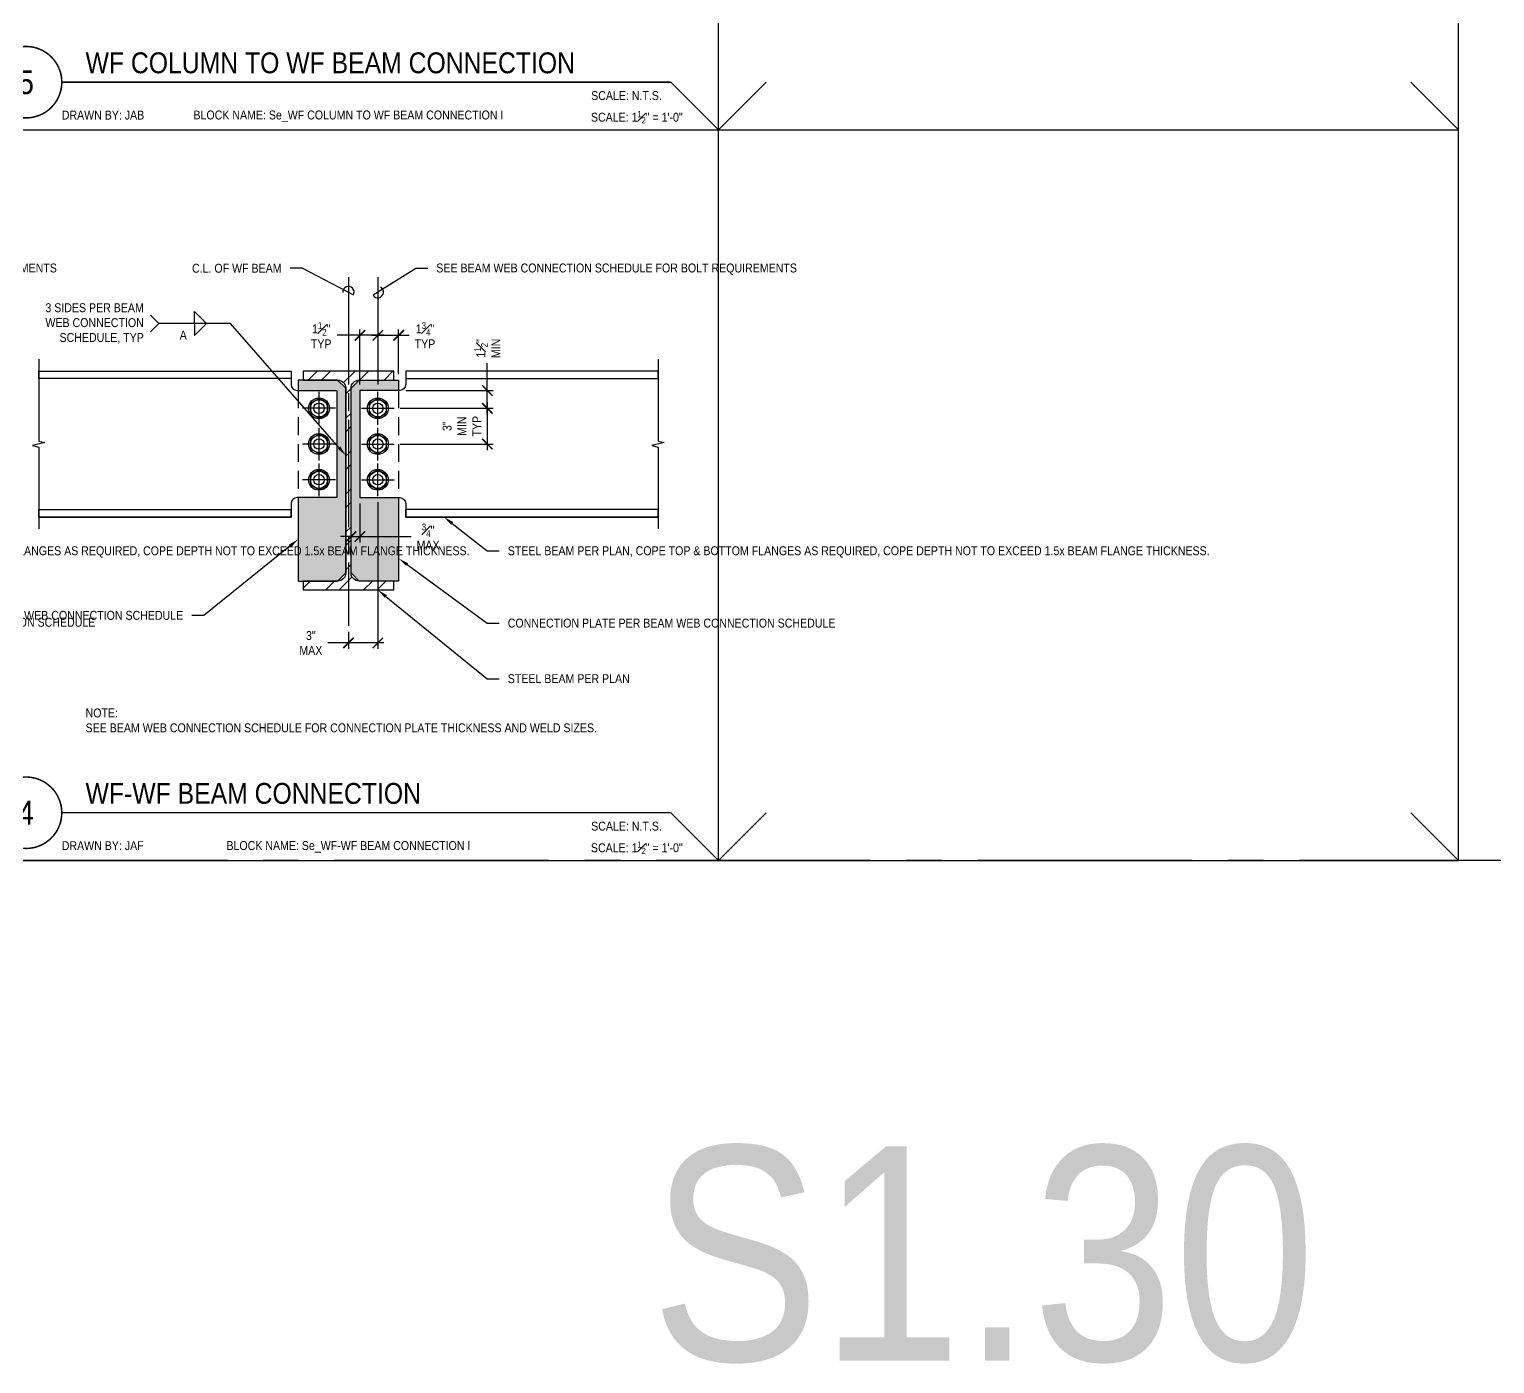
# Model space of a CAD drawing. Header units: inches. Extents: x -16404 to 14624, y -1591 to 16152.
# Drawn here: x 883.9 to 1006.9, y 11957.7 to 12069.8 of the extents above; entities that cross this region are included whole.
import ezdxf
from ezdxf import colors
from ezdxf.entities.mleader import LeaderData, LeaderLine
from ezdxf.enums import TextEntityAlignment as Align
from ezdxf.math import Vec2, Vec3

# ---------------------------------------------------------------- set-up
doc = ezdxf.new("R2010")
doc.units = ezdxf.units.IN
doc.header["$LTSCALE"] = 24
doc.header["$MEASUREMENT"] = 0
for name, pattern in [('CENTER2', [1.125, 0.75, -0.125, 0.125, -0.125]), ('CENTER4', [0.9975, 0.75, -0.06125, 0.125, -0.06125]), ('DASHED2', [0.375, 0.25, -0.125]), ('HIDDEN4', [0.09375, 0.0625, -0.03125])]:
    doc.linetypes.add(name, pattern=pattern)
doc.layers.get('0').update_dxf_attribs({"linetype": 'CONTINUOUS'})
doc.layers.get('DefPoints').update_dxf_attribs({"color": 251, "linetype": 'CONTINUOUS'})
doc.layers.add('DESIGNER COMMENTS', color=221, linetype='CONTINUOUS', plot=False)
doc.layers.add('S-ANNO-GRID-NONPLOT', color=251, linetype='CONTINUOUS', plot=False)
for name, color, linetype in [('S-ANNO-DIMS', 2, 'CONTINUOUS'), ('S-ANNO-NOTE', 4, 'CONTINUOUS'), ('S-BOLT', 2, 'CONTINUOUS'), ('S-BREAK', 2, 'CONTINUOUS'), ('S-GRID', 1, 'CENTER2'), ('S-STEEL', 4, 'CONTINUOUS'), ('S-TYP DETAIL BLOCKS', 1, 'CONTINUOUS')]:
    doc.layers.add(name, color=color, linetype=linetype)
doc.layers.add('S-HATCH1', color=1, linetype='CONTINUOUS', transparency=0.5)
doc.layers.add('S-POCHE-227', color=7, linetype='CONTINUOUS', true_color=0xe3e3e3, transparency=0.8)
doc.styles.add('Arial', font='arial.ttf', dxfattribs={"width": 0.85})
doc.dimstyles.new('DIM-8_Se', dxfattribs={"dimscale": 8, "dimtxt": 0.09375, "dimasz": 0.109375, "dimexe": 0.0625, "dimexo": 0.0625, "dimgap": 0.0625, "dimtad": 1, "dimdec": 4, "dimzin": 11, "dimdsep": 46, "dimlunit": 4, "dimtxsty": 'Arial', "dimblk": 'ARCHTICK', "dimcen": 0.125, "dimdle": 0.0625, "dimclrd": 256, "dimclre": 256, "dimclrt": 4, "dimadec": 0, "dimazin": 0, "dimtfac": 0.75, "dimtdec": 4, "dimtmove": 0, "dimatfit": 3, "dimfxl": 1, "dimfrac": 1, "dimtolj": 1, "dimtzin": 0, "dimarcsym": 0})

# ---------------------------------------------------------------- blocks, each defined once
blk = doc.blocks.new('Se_24x36_DETAILS_GRID')
for p, q in [((23.30227471881284, 7.666666666666725), (23.30227471881284, 15.3333333333334)), ((31.06969962508379, 7.66666666666672), (31.06969962508379, 15.33333333333339)), ((23.3022747188129, 7.666666666666777), (23.80227471883495, 8.166666666688936)), ((15.53484981254189, 7.666666666666725), (23.30227471881284, 7.666666666666721)), ((23.30227471881284, 7.666666666666725), (31.06969962508379, 7.666666666666721)), ((23.30227471881284, 5.151434834260726e-14), (23.30227471881284, 7.666666666666725)), ((31.06969962508379, 4.707345624410664e-14), (31.06969962508379, 7.66666666666672)), ((23.3022747188129, 5.68e-14), (23.80227471883495, 0.500000000022217)), ((15.53484981254189, 6.039613253960852e-14), (23.30227471881284, 5.684341886080801e-14)), ((23.30227471881284, 6.039613253960852e-14), (31.06969962508379, 5.684341886080801e-14))]:
    blk.add_line(p, q)
at = {"linetype": 'DASHED2', "ltscale": 0.5}
for p, q in [((23.30227471881284, 7.66666666666672), (22.80227471879079, 8.166666666688881)), ((31.06969962508379, 7.66666666666672), (30.56969962506174, 8.166666666688881)), ((23.30227471881284, 5.599999999999999e-14), (22.80227471879079, 0.5000000000222162)), ((31.06969962508379, 5.599999999999999e-14), (30.56969962506174, 0.5000000000222162))]:
    blk.add_line(p, q, dxfattribs=at)
blk = doc.blocks.new('*U297')
at = {"const_width": 0.1875}
for points in [[(-4.5, 1.695570592395378e-15, -1), (4.5, 1.479114197289397e-31, 3.732050807568883)], [(-4.5, 5.087936460698574e-16, 1), (4.5, 0, -3.732050807568883)]]:
    blk.add_lwpolyline(points, format="xyb", dxfattribs=at)
blk.add_lwpolyline([(4.5, 0), (81.20909887498465, 0)], dxfattribs=at)
blk.add_circle((0, 0), 4.5)
at = {"style": 'Arial', "width": 0.85}
for tag, p in [('DWG_TITLE_1', (7.5, 6.1875)), ('DWG_TITLE_2', (7.5, 2.4375))]:
    blk.add_attdef(tag, text='', height=2.625, dxfattribs=at).set_placement(p, align=Align.MIDDLE_LEFT)
blk.add_attdef('#', text='', height=3, dxfattribs=at).set_placement((0, 0), align=Align.MIDDLE_CENTER)
blk.add_attdef('SCALE', text='', height=1.125, dxfattribs=at).set_placement((80.08409887498465, -1.125), align=Align.TOP_RIGHT)
blk = doc.blocks.new('W18x65')
at = {"layer": 'S-HATCH1'}
h = blk.add_hatch(dxfattribs=at)
h.set_pattern_fill('STEEL', color=256, scale=18, style=0)
h.set_pattern_definition([(45, (-262.3006920453961, -292.8106542401274), (-1.590990257669732, 1.590990257669732), []), (45, (-262.3006920453961, -291.6856542401274), (-1.590990257669732, 1.590990257669732), [])])
edge = h.paths.add_edge_path()
edge.add_line((3.8125, -9.1875), (3.8125, -8.4375))
edge.add_line((3.8125, -8.4375), (0.90625, -8.4375))
edge.add_arc((0.90625, -7.75), 0.6875, 180, 270, ccw=False)
edge.add_line((0.21875, -7.75), (0.21875, 7.75))
edge.add_arc((0.90625, 7.75), 0.6875, 90, 180, ccw=False)
edge.add_line((0.90625, 8.4375), (3.8125, 8.4375))
edge.add_line((3.8125, 8.4375), (3.8125, 9.1875))
edge.add_line((3.8125, 9.1875), (-3.8125, 9.1875))
edge.add_line((-3.8125, 9.1875), (-3.8125, 8.4375))
edge.add_line((-3.8125, 8.4375), (-0.90625, 8.4375))
edge.add_arc((-0.90625, 7.75), 0.6875, 0, 90, ccw=False)
edge.add_line((-0.21875, 7.75), (-0.21875, -7.75))
edge.add_arc((-0.90625, -7.75), 0.6875, -90, 0, ccw=False)
edge.add_line((-0.90625, -8.4375), (-3.8125, -8.4375))
edge.add_line((-3.8125, -8.4375), (-3.8125, -9.1875))
edge.add_line((-3.8125, -9.1875), (3.8125, -9.1875))
at = {"layer": 'S-STEEL'}
blk.add_lwpolyline([(3.8125, -9.1875), (3.8125, -8.4375), (0.90625, -8.4375, -0.4142135623730958), (0.21875, -7.75), (0.21875, 7.75, -0.4142135623730958), (0.90625, 8.4375), (3.8125, 8.4375), (3.8125, 9.1875), (-3.8125, 9.1875), (-3.8125, 8.4375), (-0.90625, 8.4375, -0.4142135623730952), (-0.21875, 7.75), (-0.21875, -7.75, -0.4142135623730952), (-0.90625, -8.4375), (-3.8125, -8.4375), (-3.8125, -9.1875)], format="xyb", close=True, dxfattribs=at)
blk = doc.blocks.new('*U187')
blk.add_lwpolyline([(-0.71875, -0.4149705059797465), (-6.421568531371664e-18, -0.8299410119602401), (0.71875, -0.4149705059797465), (0.71875, 0.4149705059797465), (-6.421568531371664e-18, 0.8299410119602401), (-0.71875, 0.4149705059797465)], close=True)
for centre, radius in [((1.832353973434637e-06, -4.768298822876462e-07), 0.875), ((1.832353973434637e-06, -4.768298822455489e-07), 0.4375)]:
    blk.add_circle(centre, radius)
at = {"color": 1, "ltscale": 0.5}
blk.add_circle((3.010295813503889e-06, -7.833633779748059e-07), 0.7187469897046134, dxfattribs=at)
blk = doc.blocks.new('ARROW-LOOP')
at = {"color": 0}
blk.add_lwpolyline([(-1.80643092716582, 4.547473508864641e-13), (0.5420998376011994, 4.547473508864641e-13, 1.317177028536598), (-0.4638054410929726, -0.2806363246950241)], format="xyb", dxfattribs=at)
blk = doc.blocks.new('_ARCHTICK')
at = {"color": 0, "linetype": 'ByBlock', "const_width": 0.15}
blk.add_lwpolyline([(-0.5, -0.5), (0.5, 0.5)], dxfattribs=at)
blk = doc.blocks.new('*D2475')
at = {"layer": 'DefPoints', "color": 0, "transparency": 16777216}
for p in [(29.53844962490621, 40.08302934843778), (31.28844962490984, 40.08302934843778), (31.28844962490984, 36.32735090999813)]:
    blk.add_point(p, dxfattribs=at)
at = {"layer": 'S-ANNO-DIMS', "lineweight": -2, "transparency": 16777216}
for p, q in [((29.03844962490621, 40.08302934843778), (31.28844962490984, 40.08302934843778)), ((31.28844962490984, 36.82735090999813), (31.28844962490984, 40.58302934843778)), ((31.28844962490984, 40.08302934843778), (32.16344962490984, 40.08302934843778))]:
    blk.add_line(p, q, dxfattribs=at)
at = {"layer": 'S-ANNO-DIMS', "lineweight": -2, "transparency": 16777216, "xscale": 0.875, "yscale": 0.875, "zscale": 0.875, "rotation": 180}
blk.add_blockref('_ARCHTICK', (29.53844962490621, 40.08302934843778), dxfattribs=at)
at = {"layer": 'S-ANNO-DIMS', "lineweight": -2, "transparency": 16777216, "xscale": 0.875, "yscale": 0.875, "zscale": 0.875}
blk.add_blockref('_ARCHTICK', (31.28844962490984, 40.08302934843778), dxfattribs=at)
at = {"layer": 'S-ANNO-DIMS', "color": 4, "transparency": 16777216, "insert": (33.49967916106264, 40.08302934843778), "char_height": 0.75, "attachment_point": 5, "style": 'Arial'}
blk.add_mtext('\\A1;1{\\H0.75x;\\S3#4;}" \\PTYP', dxfattribs=at)
blk = doc.blocks.new('*D2476')
at = {"layer": 'DefPoints', "color": 0, "transparency": 16777216}
for p in [(28.03844962490984, 40.08302934843778), (29.53844962490984, 40.08302934843778), (28.03844962490984, 35.45235090999813)]:
    blk.add_point(p, dxfattribs=at)
at = {"layer": 'S-ANNO-DIMS', "lineweight": -2, "transparency": 16777216}
for p, q in [((28.03844962490984, 40.08302934843778), (26.12021487534524, 40.08302934843778)), ((28.03844962490984, 35.95235090999813), (28.03844962490984, 40.58302934843778)), ((30.03844962490984, 40.08302934843778), (28.03844962490984, 40.08302934843778))]:
    blk.add_line(p, q, dxfattribs=at)
at = {"layer": 'S-ANNO-DIMS', "lineweight": -2, "transparency": 16777216, "xscale": 0.875, "yscale": 0.875, "zscale": 0.875, "rotation": 180}
blk.add_blockref('_ARCHTICK', (28.03844962490984, 40.08302934843778), dxfattribs=at)
at = {"layer": 'S-ANNO-DIMS', "lineweight": -2, "transparency": 16777216, "xscale": 0.875, "yscale": 0.875, "zscale": 0.875}
blk.add_blockref('_ARCHTICK', (29.53844962490984, 40.08302934843778), dxfattribs=at)
at = {"layer": 'S-ANNO-DIMS', "color": 4, "transparency": 16777216, "insert": (24.78398533919244, 40.08302934843778), "char_height": 0.75, "attachment_point": 5, "style": 'Arial'}
blk.add_mtext('\\A1;1{\\H0.75x;\\S1#2;}" \\PTYP', dxfattribs=at)
blk = doc.blocks.new('*D2433')
at = {"layer": 'DefPoints', "color": 0, "transparency": 16777216}
for p in [(30.91344962490986, 33.95235090999815), (30.91344962490986, 30.95235090999815), (38.72979724731231, 30.95235090999815)]:
    blk.add_point(p, dxfattribs=at)
at = {"layer": 'S-ANNO-DIMS', "lineweight": -2, "transparency": 16777216}
for p, q in [((38.72979724731231, 34.45235090999815), (38.72979724731231, 30.45235090999815)), ((31.41344962490986, 33.95235090999815), (39.22979724731231, 33.95235090999815)), ((31.41344962490986, 30.95235090999815), (39.22979724731231, 30.95235090999815))]:
    blk.add_line(p, q, dxfattribs=at)
at = {"layer": 'S-ANNO-DIMS', "lineweight": -2, "transparency": 16777216, "xscale": 0.875, "yscale": 0.875, "zscale": 0.875}
for p, rotation in [((38.72979724731231, 33.95235090999815), 90), ((38.72979724731231, 30.95235090999815), 270)]:
    blk.add_blockref('_ARCHTICK', p, dxfattribs=dict(at, rotation=rotation))
at = {"layer": 'S-ANNO-DIMS', "color": 4, "transparency": 16777216, "insert": (36.60326245877206, 32.45235090999813), "char_height": 0.75, "attachment_point": 5, "rotation": 90, "style": 'Arial'}
blk.add_mtext('\\A1;3"\\PMIN\\PTYP', dxfattribs=at)
blk = doc.blocks.new('*D2434')
at = {"layer": 'DefPoints', "color": 0, "transparency": 16777216}
for p in [(31.38219962490986, 35.45235090999815), (38.72979724729157, 35.45235090999815), (30.91344962490986, 33.95235090999815)]:
    blk.add_point(p, dxfattribs=at)
at = {"layer": 'S-ANNO-DIMS', "lineweight": -2, "transparency": 16777216}
for p, q in [((38.72979724729157, 35.45235090999815), (38.72979724729157, 37.73520705091339)), ((31.88219962490986, 35.45235090999815), (39.22979724729157, 35.45235090999815)), ((38.72979724729157, 33.45235090999815), (38.72979724729157, 35.45235090999815)), ((31.41344962490986, 33.95235090999815), (39.22979724729157, 33.95235090999815))]:
    blk.add_line(p, q, dxfattribs=at)
at = {"layer": 'S-ANNO-DIMS', "lineweight": -2, "transparency": 16777216, "xscale": 0.875, "yscale": 0.875, "zscale": 0.875}
for p, rotation in [((38.72979724729157, 35.45235090999815), 90), ((38.72979724729157, 33.95235090999815), 270)]:
    blk.add_blockref('_ARCHTICK', p, dxfattribs=dict(at, rotation=rotation))
at = {"layer": 'S-ANNO-DIMS', "color": 4, "transparency": 16777216, "insert": (38.72979724729157, 38.98185609593384), "char_height": 0.75, "attachment_point": 5, "rotation": 90, "style": 'Arial'}
blk.add_mtext('\\A1;1{\\H0.75x;\\S1#2;}"\\PMIN', dxfattribs=at)
blk = doc.blocks.new('*D2398')
at = {"layer": 'DefPoints', "color": 0, "transparency": 16777216}
for p in [(28.03844962490984, 26.45235090999813), (27.28844962490984, 23.18392458565722), (28.03844962490984, 23.18392458565722)]:
    blk.add_point(p, dxfattribs=at)
at = {"layer": 'S-ANNO-DIMS', "lineweight": -2, "transparency": 16777216}
for p, q in [((28.03844962490984, 25.95235090999813), (28.03844962490984, 22.68392458565722)), ((27.28844962490984, 23.18392458565722), (26.41344962490984, 23.18392458565722)), ((27.28844962490984, 23.18392458565722), (28.03844962490984, 23.18392458565722)), ((28.03844962490984, 23.18392458565722), (32.32982906224175, 23.18392458565722))]:
    blk.add_line(p, q, dxfattribs=at)
at = {"layer": 'S-ANNO-DIMS', "lineweight": -2, "transparency": 16777216, "xscale": 0.875, "yscale": 0.875, "zscale": 0.875}
blk.add_blockref('_ARCHTICK', (27.28844962490984, 23.18392458565722), dxfattribs=at)
at = {"layer": 'S-ANNO-DIMS', "lineweight": -2, "transparency": 16777216, "xscale": 0.875, "yscale": 0.875, "zscale": 0.875, "rotation": 180}
blk.add_blockref('_ARCHTICK', (28.03844962490984, 23.18392458565722), dxfattribs=at)
at = {"layer": 'S-ANNO-DIMS', "color": 4, "transparency": 16777216, "insert": (33.7589005151749, 23.18392458565722), "char_height": 0.75, "attachment_point": 5, "style": 'Arial'}
blk.add_mtext('\\A1;{\\H0.75x;\\S3#4;}" \\PMAX', dxfattribs=at)
blk = doc.blocks.new('*D2399')
at = {"layer": 'DefPoints', "color": 0, "transparency": 16777216}
for p in [(29.53844962490984, 26.57735090999813), (27.06969962490984, 15.69967004643877), (27.06969962490984, 14.25250650774433)]:
    blk.add_point(p, dxfattribs=at)
at = {"layer": 'S-ANNO-DIMS', "lineweight": -2, "transparency": 16777216}
for p, q in [((29.53844962490984, 26.07735090999813), (29.53844962490984, 13.75250650774433)), ((27.06969962490984, 15.19967004643877), (27.06969962490984, 13.75250650774433)), ((27.06969962490984, 14.25250650774433), (25.34410117959009, 14.25250650774433)), ((30.03844962490984, 14.25250650774433), (27.06969962490984, 14.25250650774433))]:
    blk.add_line(p, q, dxfattribs=at)
at = {"layer": 'S-ANNO-DIMS', "lineweight": -2, "transparency": 16777216, "xscale": 0.875, "yscale": 0.875, "zscale": 0.875, "rotation": 180}
blk.add_blockref('_ARCHTICK', (27.06969962490984, 14.25250650774433), dxfattribs=at)
at = {"layer": 'S-ANNO-DIMS', "lineweight": -2, "transparency": 16777216, "xscale": 0.875, "yscale": 0.875, "zscale": 0.875}
blk.add_blockref('_ARCHTICK', (29.53844962490984, 14.25250650774433), dxfattribs=at)
at = {"layer": 'S-ANNO-DIMS', "color": 4, "transparency": 16777216, "insert": (23.91502972665694, 14.25250650774433), "char_height": 0.75, "attachment_point": 5, "style": 'Arial'}
blk.add_mtext('\\A1;3" \\PMAX', dxfattribs=at)
blk = doc.blocks.new('*U337')
at = {"const_width": 0.125}
for points in [[(-3, 8e-16, -1), (3, 0, 3.732050807568882)], [(-3, 0, 1), (3, 0, -3.732050807568882)]]:
    blk.add_lwpolyline(points, format="xyb", dxfattribs=at)
blk.add_lwpolyline([(3, 0), (54.13939924981424, 0)], dxfattribs=at)
blk.add_circle((0, 0), 3)
at = {"style": 'Arial', "width": 0.85}
for tag, p in [('DWG_TITLE_1', (5, 4.125)), ('DWG_TITLE_2', (5, 1.625))]:
    blk.add_attdef(tag, text='', height=1.75, dxfattribs=at).set_placement(p, align=Align.MIDDLE_LEFT)
blk.add_attdef('#', text='', height=2, dxfattribs=at).set_placement((0, 0), align=Align.MIDDLE_CENTER)
blk.add_attdef('SCALE', text='', height=0.75, dxfattribs=at).set_placement((53.38939924981424, -0.75), align=Align.TOP_RIGHT)
blk = doc.blocks.new('Se_WF COLUMN TO WF BEAM CONNECTION I')
at = {"layer": 'DESIGNER COMMENTS', "char_height": 0.75, "style": 'Arial'}
for s, insert, width, attachment_point in [('\\A1;DRAWN BY: JAB', (2.99989251376428, -2.387343008660537), 9.902922541599999, 1), ('\\A1;BLOCK NAME: Se_WF COLUMN TO WF BEAM CONNECTION I', (27.06969962490712, -2.863095238273672), 25.95453274215552, 5), ('\\A1;SCALE: 1{\\H0.7x;\\S1#2;}" = 1\'-0"', (55.13939924999067, -2.416666666844321), 13.12496666549328, 3)]:
    blk.add_mtext(s, dxfattribs=dict(at, insert=insert, width=width, attachment_point=attachment_point))
blk = doc.blocks.new('Se_WF-WF BEAM CONNECTION I')
at = {"layer": 'S-POCHE-227'}
h = blk.add_hatch(color=256, dxfattribs=at)
h.dxf.hatch_style = 1
h.paths.add_polyline_path([(22.85094962490984, 26.45235090999813), (22.85094962490984, 19.45235090999813), (26.16344962490984, 19.45235090999813), (26.85094962490984, 20.13985090999813), (26.85094962490984, 35.63985090999813), (26.16344962490984, 36.32735090999813), (22.85094962490984, 36.32735090999813), (22.85094962490984, 35.45235090999813), (26.10094962490984, 35.45235090999813), (26.10094962490984, 26.45235090999813)])
h = blk.add_hatch(color=256, dxfattribs=at)
h.dxf.hatch_style = 1
h.paths.add_polyline_path([(28.03844962490984, 26.45235090999813), (28.03844962490984, 35.45235090999813), (31.28844962490621, 35.45235090999813), (31.28844962490984, 36.32735090999813), (27.97594962490984, 36.32735090999813), (27.28844962490984, 35.63985090999813), (27.28844962490984, 20.13985090999813), (27.97594962490984, 19.45235090999813), (31.28844962490984, 19.45235090999813), (31.28844962490984, 26.45235090999813)])
at = {"layer": 'S-ANNO-NOTE'}
for points in [[(14.1397712692924, 41.07735090999813), (14.1397712692924, 42.07735090999813), (15.1397712692924, 41.07735090999813)], [(10.45249256703755, 40.37024412881328), (11.1595993482224, 41.07735090999813), (10.45249256703755, 41.7844576911848)], [(14.1397712692924, 41.07735090999813), (14.1397712692924, 40.07735090999813), (15.1397712692924, 41.07735090999813)]]:
    blk.add_lwpolyline(points, dxfattribs=at)
at = {"layer": 'S-BREAK'}
for points in [[(1.069699624909845, 38.07735090999813), (1.069699624909845, 31.20473328646403), (1.588600420203875, 31.07854209823017), (0.5507988296085387, 30.82615972176427), (1.069699624909845, 30.69996853353223), (1.069699624909845, 23.82735090999813)], [(53.06969962490984, 38.07735090999813), (53.06969962490984, 31.20473328646403), (53.58860042020387, 31.07854209823017), (52.55079882960854, 30.82615972176427), (53.06969962490984, 30.69996853353223), (53.06969962490984, 23.82735090999813)]]:
    blk.add_lwpolyline(points, dxfattribs=at)
at = {"layer": 'S-GRID', "color": 1, "linetype": 'CENTER4', "ltscale": 0.5}
for p, q in [((27.06969962490984, 44.94950072806932), (27.06969962490984, 15.69967004643877)), ((29.53844962490984, 44.94950072806932), (29.53844962490621, 35.82735090999813))]:
    blk.add_line(p, q, dxfattribs=at)
at = {"layer": 'S-GRID', "color": 1, "linetype": 'CENTER4', "ltscale": 0.2}
for p, q in [((24.60094962490984, 32.57735090999813), (24.60094962490984, 35.32735090999813)), ((29.53844962490984, 32.57735090999813), (29.53844962490984, 35.32735090999813)), ((25.97594962490984, 33.95235090999813), (23.22594962490984, 33.95235090999813)), ((28.16344962490984, 33.95235090999813), (30.91344962490984, 33.95235090999813)), ((24.60094962490984, 29.57735090999813), (24.60094962490984, 32.32735090999813)), ((29.53844962490984, 29.57735090999813), (29.53844962490984, 32.32735090999813)), ((25.97594962490984, 30.95235090999813), (23.22594962490984, 30.95235090999813)), ((28.16344962490984, 30.95235090999813), (30.91344962490984, 30.95235090999813)), ((24.60094962490984, 26.57735090999813), (24.60094962490984, 29.32735090999813)), ((29.53844962490984, 26.57735090999813), (29.53844962490984, 29.32735090999813)), ((25.97594962490984, 27.95235090999813), (23.22594962490984, 27.95235090999813)), ((28.16344962490984, 27.95235090999813), (30.91344962490984, 27.95235090999813))]:
    blk.add_line(p, q, dxfattribs=at)
at = {"layer": 'S-STEEL', "color": 3}
for points in [[(22.25719962490984, 36.45235090999813), (1.069699624909845, 36.45235090999813), (1.069699624909845, 37.07735090999813), (22.25719962490984, 37.07735090999813)], [(31.88219962490984, 36.45235090999813), (53.06969962490621, 36.45235090999813), (53.06969962490621, 37.07735090999813), (31.88219962490984, 37.07735090999813)], [(22.25719962490984, 24.82735090999813), (1.069699624909845, 24.82735090999813), (1.069699624909845, 25.45235090999813), (22.25719962490984, 25.45235090999813)], [(31.88219962490984, 24.82735090999813), (53.06969962490621, 24.82735090999813), (53.06969962490621, 25.45235090999813), (31.88219962490984, 25.45235090999813)]]:
    blk.add_lwpolyline(points, close=True, dxfattribs=at)
for points in [[(22.25719962490984, 36.70235090999813), (22.25719962490984, 35.95235090999813, 0.4142135623730951), (22.75719962490984, 35.45235090999813), (26.10094962490984, 35.45235090999813), (26.10094962490984, 26.45235090999813), (22.75719962490984, 26.45235090999813, 0.4142135623730951), (22.25719962490984, 25.95235090999813), (22.25719962490984, 25.20235091014729)], [(31.88219962490984, 36.70235090999813), (31.88219962490984, 35.95235090999813, -0.4142135623730951), (31.38219962490984, 35.45235090999813), (28.03844962490984, 35.45235090999813), (28.03844962490984, 26.45235090999813), (31.38219962490621, 26.45235090999813, -0.4142135623730951), (31.88219962490621, 25.95235090999813), (31.88219962490621, 25.20235091014729)]]:
    blk.add_lwpolyline(points, format="xyb", dxfattribs=at)
at = {"layer": 'S-STEEL'}
for points in [[(22.85094962490984, 26.45235090999813), (22.85094962490984, 19.45235090999813), (26.16344962490984, 19.45235090999813), (26.85094962490984, 20.13985090999813), (26.85094962490984, 35.63985090999813), (26.16344962490984, 36.32735090999813), (22.85094962490984, 36.32735090999813), (22.85094962490984, 35.45235090999813)], [(31.28844962490984, 26.45235090999813), (31.28844962490984, 19.45235090999813), (27.97594962490984, 19.45235090999813), (27.28844962490984, 20.13985090999813), (27.28844962490984, 35.63985090999813), (27.97594962490984, 36.32735090999813), (31.28844962490984, 36.32735090999813), (31.28844962490621, 35.45235090999813)]]:
    blk.add_lwpolyline(points, dxfattribs=at)
at = {"layer": 'S-STEEL', "color": 2, "linetype": 'HIDDEN4'}
for points in [[(22.85094962490984, 35.45235090999813), (22.85094962490984, 26.45235090999813)], [(31.28844962490621, 35.45235090999813), (31.28844962490984, 26.45235090999813)]]:
    blk.add_lwpolyline(points, dxfattribs=at)
at = {"layer": 'S-STEEL', "color": 3}
for points in [[(1.069699624909845, 24.82735090999813), (22.25719962490984, 24.82735090999813), (22.25719962490984, 25.45235090999813)], [(53.06969962490621, 24.82735090999813), (31.88219962490984, 24.82735090999813), (31.88219962490984, 25.45235090999813)]]:
    blk.add_lwpolyline(points, dxfattribs=at)
at = {"layer": 'S-BOLT', "color": 2}
for p in [(24.60094661461335, 33.95235169336047), (29.53844962490984, 33.95235090999813), (24.60094661461335, 30.95235169336047), (29.53844962490984, 30.95235090999813), (24.60094661461335, 27.95235169336047), (29.53844962490984, 27.95235090999813)]:
    blk.add_blockref('*U187', p, dxfattribs=at)
at = {"layer": 'S-STEEL'}
blk.add_blockref('W18x65', (27.06969962490984, 27.88985090999813), dxfattribs=at)
at = {"layer": 'DESIGNER COMMENTS', "char_height": 0.75, "style": 'Arial'}
for s, insert, width, attachment_point in [('\\A1;DRAWN BY: JAF', (2.999892513763825, -2.387343008660537), 9.902922541599999, 1), ('\\A1;BLOCK NAME: Se_WF-WF BEAM CONNECTION I', (27.06969962490734, -2.863095238273672), 20.41271828103683, 5), ('\\A1;SCALE: 1{\\H0.7x;\\S1#2;}" = 1\'-0"', (55.13939924999067, -2.416666666844321), 13.12496666549328, 3)]:
    blk.add_mtext(s, dxfattribs=dict(at, insert=insert, width=width, attachment_point=attachment_point))
at = {"layer": 'S-ANNO-NOTE', "char_height": 0.75, "style": 'Arial'}
for s, insert, width, attachment_point in [('{\\C4;3 SIDES PER BEAM WEB CONNECTION SCHEDULE, TYP}', (9.890079582819453, 41.07735090999995), 9.70107744091365, 6), ('\\A1;{\\H1x;A}', (13.49951362138381, 40.47758973690907), 2.43804719493346, 3), ('{\\C4;NOTE: \\PSEE BEAM WEB CONNECTION SCHEDULE FOR CONNECTION PLATE THICKNESS AND WELD SIZES.}', (5, 8.752121727085978), 52.9237837169103, 1)]:
    blk.add_mtext(s, dxfattribs=dict(at, insert=insert, width=width, attachment_point=attachment_point))
at = {"layer": 'S-ANNO-DIMS'}
for base, p1, p2, text, override, picture, middle in [((28.03844962490984, 40.08302934843778), (29.53844962490984, 40.08302934843778), (28.03844962490984, 35.45235090999813), '<> \\PTYP', {"dimtad": 0}, '*D2476', (24.78398533919244, 40.08302934843778)), ((27.06969962490984, 14.25250650774433), (29.53844962490984, 26.57735090999813), (27.06969962490984, 15.69967004643877), '3" \\PMAX', {"dimtad": 0, "dimdec": 1}, '*D2399', (23.91502972665694, 14.25250650774433))]:
    dim = blk.add_linear_dim(base=base, p1=p1, p2=p2, text=text, dimstyle='DIM-8_Se', override=override, dxfattribs=at)
    dim.commit()
    dim.dimension.update_dxf_attribs({"geometry": picture, "text_midpoint": middle, "dimtype": 160})
dim = blk.add_linear_dim(base=(31.28844962490984, 40.08302934843778), p1=(29.53844962490621, 40.08302934843778), p2=(31.28844962490984, 36.32735090999813), angle=180, text='<> \\PTYP', dimstyle='DIM-8_Se', override={"dimtad": 0}, dxfattribs=at)
dim.commit()
dim.dimension.update_dxf_attribs({"geometry": '*D2475', "text_midpoint": (33.49967916106264, 40.08302934843778)})
for base, p1, p2, angle, text, picture, middle in [((38.72979724729157, 35.45235090999815), (30.91344962490984, 33.95235090999813), (31.38219962490984, 35.45235090999813), 270, '<>\\PMIN', '*D2434', (38.72979724729157, 38.98185609593384)), ((28.03844962490984, 23.18392458565722), (27.28844962490984, 23.18392458565722), (28.03844962490984, 26.45235090999813), 180, '<> \\PMAX', '*D2398', (33.7589005151749, 23.18392458565722))]:
    dim = blk.add_linear_dim(base=base, p1=p1, p2=p2, angle=angle, text=text, dimstyle='DIM-8_Se', override={"dimtad": 0}, dxfattribs=at)
    dim.commit()
    dim.dimension.update_dxf_attribs({"geometry": picture, "text_midpoint": middle, "dimtype": 160})
dim = blk.add_linear_dim(base=(38.72979724731231, 30.95235090999815), p1=(30.91344962490984, 33.95235090999813), p2=(30.91344962490984, 30.95235090999813), angle=90, text='<>\\PMIN\\PTYP', dimstyle='DIM-8_Se', dxfattribs=at)
dim.commit()
dim.dimension.update_dxf_attribs({"geometry": '*D2433', "text_midpoint": (36.60326245877206, 32.45235090999813)})
at = {"layer": 'S-ANNO-NOTE'}
ml = blk.add_multileader_mtext('Standard', dxfattribs=at)
ml.set_content('C.L. OF WF BEAM', color=4, style='Arial')
ml.set_leader_properties(color=2)
ml.set_arrow_properties(name='ARROW-LOOP')
ml.build(insert=Vec2(0, 0))
ml.multileader.update_dxf_attribs({"dogleg_length": 0.36, "arrow_head_size": 0.875, "scale": 8})
ctx = ml.context
ctx.base_point, ctx.scale, ctx.char_height, ctx.arrow_head_size, ctx.landing_gap_size, ctx.plane_origin = Vec3(13.3284925696654, 45.70506199857846), 8, 0.75, 0.875, 0.72, Vec3(63.98057357218931, 351.4427173836648)
ctx.text_align_type = 2
notes = []
notes.append((ctx, [(0, (1, 1, 0), (23.17758192846486, 45.70506199857846), (-1, 0), 1.000000000000005, [(0, [(27.06969962490984, 43.70506199857846)], 0, [])])]))
ctx.mtext.insert, ctx.mtext.width, ctx.mtext.alignment, ctx.mtext.flow_direction = Vec3(21.45758192846483, 46.08645695082942), 7.460944747612551, 3, 5
ml = blk.add_multileader_mtext('Standard', dxfattribs=at)
ml.set_content('{\\C4;SEE BEAM WEB CONNECTION SCHEDULE FOR BOLT REQUIREMENTS}', color=4, style='Arial')
ml.set_leader_properties(color=2)
ml.set_arrow_properties(name='ARROW-LOOP')
ml.build(insert=Vec2(0, 0))
ml.multileader.update_dxf_attribs({"dogleg_length": 0.36, "arrow_head_size": 0.875, "scale": 8})
ctx = ml.context
ctx.base_point, ctx.scale, ctx.char_height, ctx.arrow_head_size, ctx.landing_gap_size, ctx.plane_origin = Vec3(33.72979724729158, 45.70506199857846), 8, 0.75, 0.875, 0.72, Vec3(-7.372424322369625, 351.4427173836648)
notes.append((ctx, [(0, (1, 1, 0), (32.72979724729157, 45.70506199857846), (1, 0), 1.000000000000005, [(0, [(29.53844962490984, 43.70506199857846)], 0, [])])]))
ctx.mtext.insert, ctx.mtext.width, ctx.mtext.flow_direction = Vec3(34.4497972472916, 46.10922298084279), 12.6007918508476, 5
ml = blk.add_multileader_mtext('Standard', dxfattribs=at)
ml.set_content('', color=4, style='Arial')
ml.set_leader_properties(color=2)
ml.build(insert=Vec2(0, 0))
ml.multileader.update_dxf_attribs({"dogleg_length": 1.214514073944883, "arrow_head_size": 0.875, "scale": 8})
ctx = ml.context
ctx.base_point, ctx.scale, ctx.char_height, ctx.arrow_head_size, ctx.landing_gap_size, ctx.plane_origin = Vec3(9.7195993482224, 41.07735090999813), 8, 0.75, 0.875, 0.72, Vec3(23.75019847800286, 34.04675178021898)
ctx.text_align_type = 2
notes.append((ctx, [(0, (1, 1, 0), (17.1595993482224, 41.07735090999813), (-1, 0), 6, [(0, [(26.85094962490984, 30.00133141472907)], 0, [])])]))
ctx.mtext.insert, ctx.mtext.alignment, ctx.mtext.flow_direction = Vec3(10.43959934822237, 41.45235090999813), 3, 5
ml = blk.add_multileader_mtext('Standard', dxfattribs=at)
ml.set_content('STEEL BEAM PER PLAN, COPE TOP & BOTTOM FLANGES AS REQUIRED, COPE DEPTH NOT TO EXCEED 1.5x BEAM FLANGE THICKNESS. ', color=4, style='Arial')
ml.set_leader_properties(color=2)
ml.build(insert=Vec2(0, 0))
ml.multileader.update_dxf_attribs({"dogleg_length": 0.36, "arrow_head_size": 0.875, "scale": 8})
ctx = ml.context
ctx.base_point, ctx.scale, ctx.char_height, ctx.arrow_head_size, ctx.landing_gap_size, ctx.plane_origin = Vec3(39.72979724729158, 21.98964579370841), 8, 0.75, 0.875, 0.72, Vec3(-7.372424322369625, 321.1109076396042)
notes.append((ctx, [(0, (1, 1, 0), (38.72979724729157, 21.98964579370841), (1, 0), 1.000000000000005, [(0, [(35.09015542806446, 24.82735090999813)], 0, [])])]))
ctx.mtext.insert, ctx.mtext.width, ctx.mtext.flow_direction = Vec3(40.4497972472916, 22.37104074595936), 15.91720076554338, 5
ml = blk.add_multileader_mtext('Standard', dxfattribs=at)
ml.set_content('{\\C4;CONNECTION PLATE PER BEAM WEB CONNECTION SCHEDULE}', color=4, style='Arial')
ml.set_leader_properties(color=2)
ml.build(insert=Vec2(0, 0))
ml.multileader.update_dxf_attribs({"dogleg_length": 0.36, "arrow_head_size": 0.875, "scale": 8})
ctx = ml.context
ctx.base_point, ctx.scale, ctx.char_height, ctx.arrow_head_size, ctx.landing_gap_size, ctx.plane_origin = Vec3(-1.313612283189894, 16.56434154074304), 8, 0.75, 0.875, 0.72, Vec3(61.51182357218568, 315.6856033866407)
ctx.text_align_type = 2
notes.append((ctx, [(0, (1, 1, 0), (14.92004392417709, 16.56434154074304), (-1, 0), 1.000000000000005, [(0, [(22.85094962490984, 22.95235090999813)], 0, [])])]))
ctx.mtext.insert, ctx.mtext.width, ctx.mtext.alignment, ctx.mtext.flow_direction = Vec3(13.20004392417718, 16.945736492994), 15, 3, 5
ml = blk.add_multileader_mtext('Standard', dxfattribs=at)
ml.set_content('{\\C4;CONNECTION PLATE PER BEAM WEB CONNECTION SCHEDULE}', color=4, style='Arial')
ml.set_leader_properties(color=2)
ml.build(insert=Vec2(0, 0))
ml.multileader.update_dxf_attribs({"dogleg_length": 0.36, "arrow_head_size": 0.875, "scale": 8})
ctx = ml.context
ctx.base_point, ctx.scale, ctx.char_height, ctx.arrow_head_size, ctx.landing_gap_size, ctx.plane_origin = Vec3(39.72979724729158, 15.91505363033866), 8, 0.75, 0.875, 0.72, Vec3(-7.372424322369625, 315.0363154762363)
notes.append((ctx, [(0, (1, 1, 0), (38.72979724729157, 15.91505363033866), (1, 0), 1.000000000000005, [(0, [(31.28844962490984, 21.34976265498153)], 0, [])])]))
ctx.mtext.insert, ctx.mtext.width, ctx.mtext.flow_direction = Vec3(40.4497972472916, 16.29644858258962), 15, 5
ml = blk.add_multileader_mtext('Standard', dxfattribs=at)
ml.set_content('{\\C4;STEEL BEAM PER PLAN}', color=4, style='Arial')
ml.set_leader_properties(color=2)
ml.build(insert=Vec2(0, 0))
ml.multileader.update_dxf_attribs({"dogleg_length": 0.36, "arrow_head_size": 0.875, "scale": 8})
ctx = ml.context
ctx.base_point, ctx.scale, ctx.char_height, ctx.arrow_head_size, ctx.landing_gap_size, ctx.plane_origin = Vec3(39.72979724729158, 11.2515349454261), 8, 0.75, 0.875, 0.72, Vec3(-7.372424322369625, 310.3727967913237)
notes.append((ctx, [(0, (1, 1, 0), (38.72979724729157, 11.2515349454261), (1, 0), 1.000000000000005, [(0, [(29.53844962490984, 18.70235090999813)], 0, [])])]))
ctx.mtext.insert, ctx.mtext.width, ctx.mtext.flow_direction = Vec3(40.4497972472916, 11.63292989767706), 15, 5
for ctx, leaders in notes:
    for number, flags, end, landing, length, lines in leaders:
        leader = LeaderData()
        leader.index, (leader.has_last_leader_line, leader.has_dogleg_vector, leader.attachment_direction) = number, flags
        leader.last_leader_point, leader.dogleg_vector, leader.dogleg_length = Vec3(end), Vec3(landing), length
        for number, points, colour, breaks in lines:
            line = LeaderLine()
            line.index, line.vertices, line.color, line.breaks = number, Vec3.list(points), colors.encode_raw_color(colour), breaks
            leader.lines.append(line)
        ctx.leaders.append(leader)
blk = doc.blocks.new('Se_WF-WF BEAM CONNECTION II')
at = {"layer": 'S-ANNO-NOTE'}
ml = blk.add_multileader_mtext('Standard', dxfattribs=at)
ml.set_content('{\\C4;SEE BEAM WEB CONNECTION SCHEDULE FOR BOLT REQUIREMENTS}', color=4, style='Arial')
ml.set_leader_properties(color=2)
ml.set_arrow_properties(name='ARROW-LOOP')
ml.build(insert=Vec2(0, 0))
ml.multileader.update_dxf_attribs({"dogleg_length": 0.36, "arrow_head_size": 0.875, "scale": 8})
ctx = ml.context
ctx.base_point, ctx.scale, ctx.char_height, ctx.arrow_head_size, ctx.landing_gap_size, ctx.plane_origin = Vec3(33.72979724728794, 45.70506199857846), 8, 0.75, 0.875, 0.72, Vec3(-7.372424322373263, 351.4427173836666)
notes = []
notes.append((ctx, [(0, (1, 1, 0), (32.72979724728793, 45.70506199857846), (1, 0), 1.000000000000005, [(0, [(29.53844962490621, 43.70506199857846)], 0, [])])]))
ctx.mtext.insert, ctx.mtext.width, ctx.mtext.flow_direction = Vec3(34.44979724728796, 46.10922298084279), 12.36777215672191, 5
ml = blk.add_multileader_mtext('Standard', dxfattribs=at)
ml.set_content('STEEL BEAM PER PLAN, COPE TOP & BOTTOM FLANGES AS REQUIRED, COPE DEPTH NOT TO EXCEED 1.5x BEAM FLANGE THICKNESS. ', color=4, style='Arial')
ml.set_leader_properties(color=2)
ml.build(insert=Vec2(0, 0))
ml.multileader.update_dxf_attribs({"dogleg_length": 0.36, "arrow_head_size": 0.875, "scale": 8})
ctx = ml.context
ctx.base_point, ctx.scale, ctx.char_height, ctx.arrow_head_size, ctx.landing_gap_size, ctx.plane_origin = Vec3(39.72979724728794, 21.98964579370841), 8, 0.75, 0.875, 0.72, Vec3(-7.372424322373263, 321.1109076396042)
notes.append((ctx, [(0, (1, 1, 0), (38.72979724728793, 21.98964579370841), (1, 0), 1.000000000000005, [(0, [(35.09015542806083, 24.82735090999813)], 0, [])])]))
ctx.mtext.insert, ctx.mtext.width, ctx.mtext.flow_direction = Vec3(40.44979724728796, 22.37104074595936), 16.08224123957916, 5
ml = blk.add_multileader_mtext('Standard', dxfattribs=at)
ml.set_content('{\\C4;CONNECTION PLATE PER BEAM WEB CONNECTION SCHEDULE}', color=4, style='Arial')
ml.set_leader_properties(color=2)
ml.build(insert=Vec2(0, 0))
ml.multileader.update_dxf_attribs({"dogleg_length": 0.36, "arrow_head_size": 0.875, "scale": 8})
ctx = ml.context
ctx.base_point, ctx.scale, ctx.char_height, ctx.arrow_head_size, ctx.landing_gap_size, ctx.plane_origin = Vec3(39.72979724728794, 15.9837065059146), 8, 0.75, 0.875, 0.72, Vec3(-7.372424322373263, 315.1049683518122)
notes.append((ctx, [(0, (1, 1, 0), (38.72979724728793, 15.9837065059146), (1, 0), 1.000000000000005, [(0, [(31.28844962490621, 21.41841553055747)], 0, [])])]))
ctx.mtext.insert, ctx.mtext.width, ctx.mtext.flow_direction = Vec3(40.44979724728796, 16.36510145816555), 15, 5
ml = blk.add_multileader_mtext('Standard', dxfattribs=at)
ml.set_content('{\\C4;STEEL BEAM PER PLAN}', color=4, style='Arial')
ml.set_leader_properties(color=2)
ml.build(insert=Vec2(0, 0))
ml.multileader.update_dxf_attribs({"dogleg_length": 0.36, "arrow_head_size": 0.875, "scale": 8})
ctx = ml.context
ctx.base_point, ctx.scale, ctx.char_height, ctx.arrow_head_size, ctx.landing_gap_size, ctx.plane_origin = Vec3(39.72979724728794, 11.2515349454261), 8, 0.75, 0.875, 0.72, Vec3(-7.372424322373263, 310.3727967913237)
notes.append((ctx, [(0, (1, 1, 0), (38.72979724728793, 11.2515349454261), (1, 0), 1.000000000000005, [(0, [(29.53844962490621, 18.70235090999813)], 0, [])])]))
ctx.mtext.insert, ctx.mtext.width, ctx.mtext.flow_direction = Vec3(40.44979724728796, 11.63292989767706), 15, 5
for ctx, leaders in notes:
    for number, flags, end, landing, length, lines in leaders:
        leader = LeaderData()
        leader.index, (leader.has_last_leader_line, leader.has_dogleg_vector, leader.attachment_direction) = number, flags
        leader.last_leader_point, leader.dogleg_vector, leader.dogleg_length = Vec3(end), Vec3(landing), length
        for number, points, colour, breaks in lines:
            line = LeaderLine()
            line.index, line.vertices, line.color, line.breaks = number, Vec3.list(points), colors.encode_raw_color(colour), breaks
            leader.lines.append(line)
        ctx.leaders.append(leader)

msp = doc.modelspace()

# ---------------------------------------------------------------- linework, layer by layer
at = {"layer": 'S-ANNO-GRID-NONPLOT', "linetype": 'CENTER2'}
msp.add_line((3519.530475630434, 12000), (0, 12000), dxfattribs=at)

# ---------------------------------------------------------------- block references
at = {"layer": 'S-ANNO-GRID-NONPLOT', "xscale": 8, "yscale": 8, "zscale": 8}
msp.add_blockref('Se_24x36_DETAILS_GRID', (755.3484981254205, 12000), dxfattribs=at)
at = {"layer": 'S-ANNO-NOTE', "xscale": 0.6666666666666666, "yscale": 0.6666666666666666, "zscale": 0.6666666666666666}
msp.add_blockref('*U297', (883.6272966259362, 12065.33333333351), dxfattribs=at).add_auto_attribs({'#': '5', 'DWG_TITLE_2': 'WF COLUMN TO WF BEAM CONNECTION', 'SCALE': 'SCALE: N.T.S.'})
at = {"layer": 'S-ANNO-NOTE'}
msp.add_blockref('*U337', (883.6272966259362, 12004.00000000018), dxfattribs=at).add_auto_attribs({'#': '4', 'DWG_TITLE_2': 'WF-WF BEAM CONNECTION ', 'SCALE': 'SCALE: N.T.S.'})
at = {"layer": 'S-TYP DETAIL BLOCKS'}
for name, p in [('Se_WF COLUMN TO WF BEAM CONNECTION I', (883.6272966259362, 12065.33333333351)), ('Se_WF-WF BEAM CONNECTION II', (821.4878973757686, 12004.00000000018)), ('Se_WF-WF BEAM CONNECTION I', (883.6272966259362, 12004.00000000018))]:
    msp.add_blockref(name, p, dxfattribs=at)

# ---------------------------------------------------------------- texts
at = {"layer": 'S-ANNO-GRID-NONPLOT', "color": 191, "insert": (991.906095126089, 11975.99999999997), "char_height": 18, "width": 59.09758776434683, "attachment_point": 3, "style": 'Arial'}
msp.add_mtext('S1.30', dxfattribs=at)

doc.saveas('drawing.dxf')
